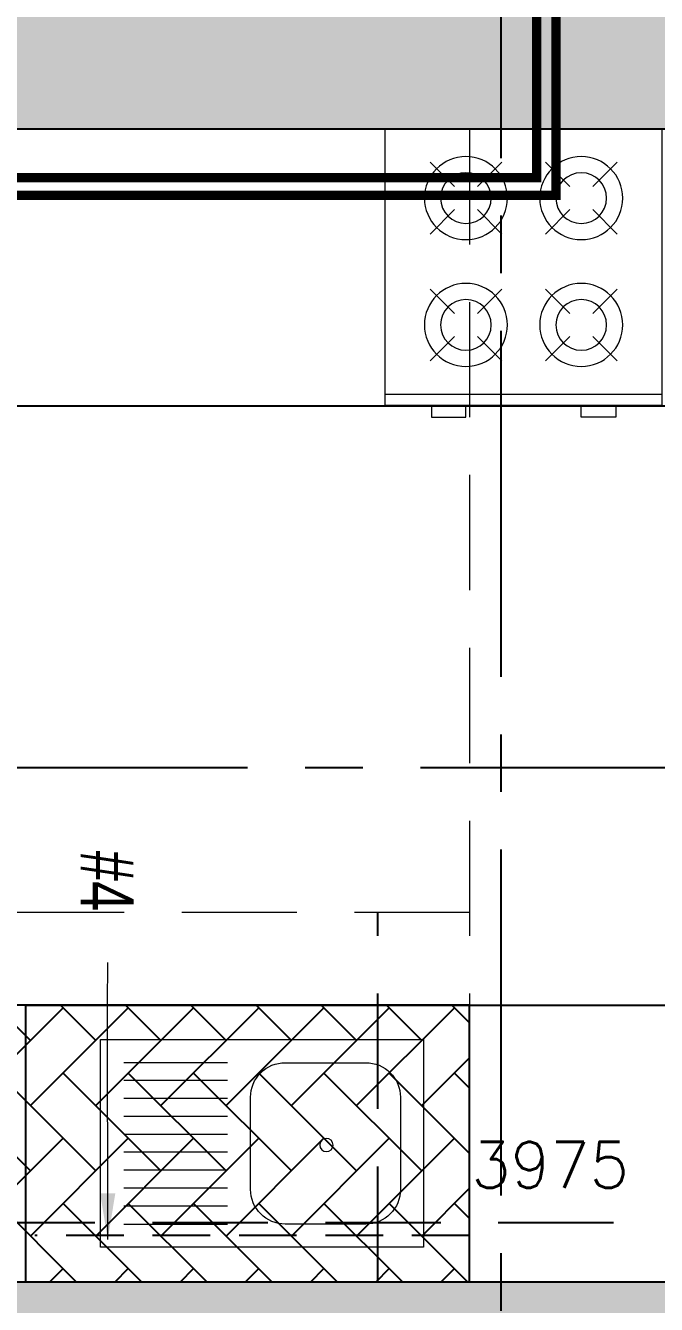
# Model space of a CAD drawing. Header units: millimetres. Extents: x -414464 to 1686, y -90036 to 108605.
# Drawn here: x -111790 to -110422, y -56504 to -53730 of the extents above; entities that cross this region are included whole.
import ezdxf

# ---------------------------------------------------------------- set-up
doc = ezdxf.new("R2010")
doc.units = ezdxf.units.MM
doc.header["$LTSCALE"] = 1000
doc.header["$MEASUREMENT"] = 0
for name, pattern in [('$1$AUDIT_D_120904163729-0', [0]), ('$36$HIDDEN', [0.375, 0.25, -0.125]), ('3BHK-A$1$( Hidden )', [0.375, 0.25, -0.125]), ('3BHK-A$1$DASHED', [0.75, 0.5, -0.25]), ('3BHK-A$1$PHANTOM2', [1.25, 0.625, -0.125, 0.125, -0.125, 0.125, -0.125]), ('AUDIT_D_120904163729-0', [0]), ('T8(T9 IS SIMILAR) - DIMENSION & TEXTING$1$HIDDEN', [0.375, 0.25, -0.125]), ('T8(T9 IS SIMILAR)$1$$0$HIDDEN', [0.375, 0.25, -0.125]), ('T8(T9 IS SIMILAR)$1$HIDDEN', [0.375, 0.25, -0.125]), ('T8_REFUGE COLUMNS$1$CENTER2', [1.125, 0.75, -0.125, 0.125, -0.125])]:
    doc.linetypes.add(name, pattern=pattern)
doc.layers.get('0').update_dxf_attribs({"linetype": 'AUDIT_D_120904163729-0'})
for name, color, linetype in [('$0$A-HATCH -160', 251, '$1$AUDIT_D_120904163729-0'), ('$21$A-DIMENSIONS', 2, '$36$HIDDEN'), ('3BHK-A$1$$0$a-KIT FIX', 251, 'Continuous'), ('3BHK-A$1$$0$A-SERVICES CUTOUT', 8, 'Continuous'), ('3BHK-A$1$$1$LEDGE WALL', 5, 'Continuous'), ('3BHK-A$1$A-DECK SUNK 125', 8, 'Continuous'), ('a-rcc', 3, 'Continuous'), ('T8(T9 IS SIMILAR) - DIMENSION & TEXTING$1$A-DIMENSIONS', 2, 'T8(T9 IS SIMILAR) - DIMENSION & TEXTING$1$HIDDEN'), ('T8(T9 IS SIMILAR)$1$$6$a-beam 2', 50, 'Continuous'), ('T8(T9 IS SIMILAR)$1$S-BEAM', 20, 'T8(T9 IS SIMILAR)$1$$0$HIDDEN'), ('T8_REFUGE COLUMNS$1$A-CENTERLINE', 193, 'T8_REFUGE COLUMNS$1$CENTER2'), ('T8_REFUGE COLUMNS$1$A-RCC COLS', 3, 'Continuous'), ('T8_TYPICAL COLUMNS$1$A-RCC COLS', 3, 'Continuous')]:
    doc.layers.add(name, color=color, linetype=linetype)
for name, color, linetype, lineweight in [('3BHK-A$1$$1$a-TOI-fixtures', 251, 'Continuous', 0), ('3BHK-A$1$A-AC DRAIN PIPE', 94, 'Continuous', 18), ('3BHK-A$1$A-AC PIPE', 151, 'Continuous', 20), ('T8(T9 IS SIMILAR) - DIMENSION & TEXTING$1$R0-18-10-2014-T1-1st Podium Floor Plan$0$Text', 2, 'Continuous', 0), ('T8(T9 IS SIMILAR)$1$D&W', 8, 'Continuous', 25), ('T8(T9 IS SIMILAR)$1$SCPL BEAM', 191, 'T8(T9 IS SIMILAR)$1$$0$HIDDEN', 13)]:
    doc.layers.add(name, color=color, linetype=linetype, lineweight=lineweight)
doc.layers.add('T8_REFUGE COLUMNS$1$COL-HATCH', color=7, linetype='Continuous', lineweight=25, true_color=0xa3a3a3)
doc.styles.add('T8(T9 IS SIMILAR) - DIMENSION & TEXTING$1$ARIAL ARROW', font='swisscl.ttf')
doc.styles.add('T8(T9 IS SIMILAR) - DIMENSION & TEXTING$1$Romans 1', font='romans.shx', dxfattribs={"height": 100})
doc.styles.add('T8(T9 IS SIMILAR) - DIMENSION & TEXTING$1$Tahoma', font='tahoma.ttf')
doc.dimstyles.new('T8(T9 IS SIMILAR) - DIMENSION & TEXTING$1$ALPINE S', dxfattribs={"dimscale": 0, "dimtxt": 100, "dimasz": 75, "dimexe": 0, "dimexo": 0, "dimgap": 75, "dimtad": 1, "dimdec": 0, "dimzin": 0, "dimdsep": 46, "dimtxsty": 'T8(T9 IS SIMILAR) - DIMENSION & TEXTING$1$Romans 1', "dimblk": 'T8(T9 IS SIMILAR) - DIMENSION & TEXTING$1$_ArchTick', "dimcen": 0.09, "dimclrd": 256, "dimclre": 256, "dimclrt": 7, "dimadec": 0, "dimazin": 0, "dimtfac": 1, "dimtdec": 0, "dimtofl": 0, "dimtmove": 1, "dimatfit": 0, "dimldrblk": 'T8(T9 IS SIMILAR) - DIMENSION & TEXTING$1$_Open90', "dimfxl": 1, "dimtolj": 1, "dimtzin": 0, "dimarcsym": 0})
doc.dimstyles.new('T8(T9 IS SIMILAR) - DIMENSION & TEXTING$1$SAMATA STD', dxfattribs={"dimtxt": 100, "dimasz": 50, "dimexe": 50, "dimexo": 50, "dimgap": 10, "dimtad": 0, "dimdec": 0, "dimrnd": 5, "dimzin": 0, "dimdsep": 46, "dimtxsty": 'T8(T9 IS SIMILAR) - DIMENSION & TEXTING$1$Tahoma', "dimblk": 'T8(T9 IS SIMILAR) - DIMENSION & TEXTING$1$_Origin2', "dimcen": -50, "dimdle": 50, "dimclrd": 7, "dimclre": 7, "dimclrt": 7, "dimadec": 0, "dimazin": 0, "dimtfac": 1, "dimtdec": 0, "dimtmove": 1, "dimatfit": 3, "dimfxl": 150, "dimtfill": 1, "dimtolj": 1, "dimtzin": 0, "dimlwd": -1, "dimlwe": -1, "dimarcsym": 0})

# ---------------------------------------------------------------- blocks, each defined once
blk = doc.blocks.new('T8_REFUGE COLUMNS')
at = {"layer": 'T8_REFUGE COLUMNS$1$COL-HATCH', "linetype": 'ByBlock'}
h = blk.add_hatch(color=256, dxfattribs=at)
h.dxf.hatch_style = 1
h.paths.add_polyline_path([(1196682.1, -5715374.9), (1196932.1, -5715374.9), (1196932.1, -5719609.9), (1196682.1, -5719609.9)])
h = blk.add_hatch(color=256, dxfattribs=at)
h.dxf.hatch_style = 1
h.paths.add_polyline_path([(1194182.1, -5719609.9), (1193882.1, -5719609.9), (1193882.1, -5717174.9), (1194182.1, -5717174.9)])
at = {"layer": 'T8_REFUGE COLUMNS$1$A-CENTERLINE'}
for p, q in [((1195567.1, -5727867.6), (1195567.1, -5698299.6)), ((1223494.9, -5717567.4), (1182495.9, -5717567.4))]:
    blk.add_line(p, q, dxfattribs=at)
at = {"layer": 'T8_REFUGE COLUMNS$1$A-RCC COLS', "linetype": 'ByBlock'}
for points in [[(1196682.1, -5715374.9), (1196932.1, -5715374.9), (1196932.1, -5719609.9), (1196682.1, -5719609.9)], [(1194182.1, -5719609.9), (1193882.1, -5719609.9), (1193882.1, -5717174.9), (1194182.1, -5717174.9)]]:
    blk.add_lwpolyline(points, close=True, dxfattribs=at)
blk = doc.blocks.new('T8_TYPICAL COLUMNS')
at = {"layer": 'T8_TYPICAL COLUMNS$1$A-RCC COLS', "linetype": 'ByBlock'}
blk.add_blockref('T8_REFUGE COLUMNS', (0, 0), dxfattribs=at)
blk = doc.blocks.new('3BHK-A$1$$0$RANGE-flat-1')
at = {"layer": '3BHK-A$1$$1$a-TOI-fixtures'}
for p, q in [((-575, -600), (-575, 0)), ((-600, -100), (-625, -100)), ((-625, -100), (-625, -175)), ((-450, -150), (-502.8, -97.2)), ((-400, -150), (-347.2, -97.2)), ((-175, -150), (-227.8, -97.2)), ((-125, -150), (-72.2, -97.2)), ((-625, -175), (-600, -175)), ((-450, -200), (-502.8, -252.8)), ((-400, -200), (-347.2, -252.8)), ((-175, -200), (-227.8, -252.8)), ((-125, -200), (-72.2, -252.8)), ((-450, -400), (-502.8, -347.2)), ((-400, -400), (-347.2, -347.2)), ((-175, -400), (-227.8, -347.2)), ((-125, -400), (-72.2, -347.2)), ((-625, -425), (-600, -425)), ((-625, -500), (-625, -425)), ((-450, -450), (-502.8, -502.8)), ((-400, -450), (-347.2, -502.8)), ((-175, -450), (-227.8, -502.8)), ((-125, -450), (-72.2, -502.8)), ((-600, -500), (-625, -500))]:
    blk.add_line(p, q, dxfattribs=at)
blk.add_lwpolyline([(-600, -600), (0, -600), (0, 0), (-600, 0)], close=True, dxfattribs=at)
for centre, radius in [((-425, -175), 90), ((-150, -175), 90), ((-425, -175), 55), ((-150, -175), 55), ((-425, -425), 90), ((-150, -425), 90), ((-425, -425), 55), ((-150, -425), 55)]:
    blk.add_circle(centre, radius, dxfattribs=at)
blk = doc.blocks.new('3BHK-A$1$$0$SINK1-flat-1')
at = {"layer": '3BHK-A$1$$1$a-TOI-fixtures'}
for p, q in [((-275, -50), (-50, -50)), ((-275, -88.9), (-50, -88.9)), ((-275, -127.8), (-50, -127.8)), ((-275, -166.7), (-50, -166.7)), ((-275, -205.6), (-50, -205.6)), ((-275, -244.4), (-50, -244.4)), ((-275, -283.3), (-50, -283.3)), ((-275, -322.2), (-50, -322.2)), ((-275, -361.1), (-50, -361.1)), ((-50, -400), (-275, -400))]:
    blk.add_line(p, q, dxfattribs=at)
blk.add_lwpolyline([(-700, 0), (-700, -450), (0, -450), (0, 0)], close=True, dxfattribs=at)
blk.add_lwpolyline([(-400, -50), (-575, -50, 0.414214), (-650, -125), (-650, -325, 0.414214), (-575, -400), (-400, -400, 0.414214), (-325, -325), (-325, -125, 0.414214)], format="xyb", close=True, dxfattribs=at)
at = {"layer": '3BHK-A$1$$1$a-TOI-fixtures', "linetype": 'Continuous'}
blk.add_circle((-489.5, -228.6), 14.4, dxfattribs=at)
blk = doc.blocks.new('3BHK-A')
at = {"layer": '3BHK-A$1$A-DECK SUNK 125'}
h = blk.add_hatch(dxfattribs=at)
h.set_pattern_fill('AR-HBONE', color=256, scale=25)
h.set_pattern_definition([(45, (-0.65, 1286.84), (1e-14, 141.4213562), [300, -100]), (135, (70.06, 1357.55), (1e-14, 141.4213562), [300, -100])])
h.paths.add_polyline_path([(1196082.2, -5717635.9), (1196082.2, -5719448.6), (1196682.2, -5719448.7), (1196682.2, -5717635.9)])
at = {"layer": '3BHK-A$1$$0$a-KIT FIX', "color": 1}
for p, q in [((1194782.3, -5719448.6, 0), (1194782.3, -5715474, 0)), ((1196082.3, -5718598.7, 0), (1196082.2, -5716442.9, 0))]:
    blk.add_line(p, q, dxfattribs=at)
at = {"layer": '3BHK-A$1$$0$A-SERVICES CUTOUT', "ltscale": 5, "elevation": 0}
for points in [[(1196082.2, -5717635.9), (1196082.2, -5718598.7), (1196682.2, -5718598.7), (1196682.2, -5717635.9)], [(1196082.2, -5717635.9), (1196082.2, -5719448.6), (1196682.2, -5719448.7), (1196682.2, -5717635.9)]]:
    blk.add_lwpolyline(points, close=True, dxfattribs=at)
at = {"layer": '3BHK-A$1$$1$LEDGE WALL', "linetype": '3BHK-A$1$( Hidden )', "ltscale": 0.5, "elevation": 0}
blk.add_lwpolyline([(1196682.2, -5717635.9), (1196582.2, -5717635.9), (1196582.1, -5718578.5)], dxfattribs=at)
at = {"layer": '3BHK-A$1$A-AC DRAIN PIPE', "linetype": '3BHK-A$1$PHANTOM2', "ltscale": 0.1, "const_width": 20, "elevation": 0.1}
blk.add_lwpolyline([(1194669.9, -5719801.3), (1194669.9, -5719327.4), (1194326, -5719327.4), (1194326, -5717448.4), (1192557.7, -5717448.4)], dxfattribs=at)
at = {"layer": '3BHK-A$1$A-AC PIPE', "linetype": '3BHK-A$1$DASHED', "ltscale": 0.1, "const_width": 20, "elevation": 0.1}
blk.add_lwpolyline([(1192557.7, -5717490.6), (1194287.3, -5717490.6), (1194287.3, -5719378.7), (1196372.9, -5719378.7), (1196372.9, -5719589)], dxfattribs=at)
at = {"layer": '3BHK-A$1$$0$a-KIT FIX', "extrusion": (0, 0, -1), "zscale": -0.9999999999999998}
blk.add_blockref('3BHK-A$1$$0$RANGE-flat-1', (-1194181.9, -5717218.8, 0), dxfattribs=at)
at = {"layer": '3BHK-A$1$A-DECK SUNK 125', "extrusion": (0, 0, -1), "zscale": -1, "rotation": 270}
blk.add_blockref('3BHK-A$1$$0$SINK1-flat-1', (-1196157, -5718435.9, 0), dxfattribs=at)
blk = doc.blocks.new('T8(T9 IS SIMILAR) - DIMENSION & TEXTING$1$_ArchTick')
at = {"color": 0, "linetype": 'ByBlock', "const_width": 0.15}
blk.add_lwpolyline([(-0.5, -0.5), (0.5, 0.5)], dxfattribs=at)
blk = doc.blocks.new('*D1396')
at = {"layer": 'T8(T9 IS SIMILAR) - DIMENSION & TEXTING$1$A-DIMENSIONS', "linetype": 'T8(T9 IS SIMILAR) - DIMENSION & TEXTING$1$HIDDEN', "lineweight": -2, "transparency": 16777216}
for p, q in [((1196331.5, -5715473.9), (1196553.4, -5715473.9)), ((1196332.4, -5719448.6), (1196553.4, -5719448.6))]:
    blk.add_line(p, q, dxfattribs=at)
at = {"layer": 'T8(T9 IS SIMILAR) - DIMENSION & TEXTING$1$A-DIMENSIONS', "lineweight": -2, "transparency": 16777216}
blk.add_line((1196553.4, -5719448.6), (1196553.4, -5715473.9), dxfattribs=at)
at = {"layer": 'T8(T9 IS SIMILAR) - DIMENSION & TEXTING$1$A-DIMENSIONS', "linetype": 'ByBlock', "lineweight": -2, "transparency": 16777216, "xscale": 75, "yscale": 75, "zscale": 75}
for p, rotation in [((1196553.4, -5715473.9), 90), ((1196553.4, -5719448.6), 270)]:
    blk.add_blockref('T8(T9 IS SIMILAR) - DIMENSION & TEXTING$1$_ArchTick', p, dxfattribs=dict(at, rotation=rotation))
at = {"layer": 'T8(T9 IS SIMILAR) - DIMENSION & TEXTING$1$A-DIMENSIONS', "color": 7, "linetype": 'ByBlock', "transparency": 16777216, "insert": (1196428.4, -5717461.2), "char_height": 100, "attachment_point": 5, "rotation": 90, "style": 'T8(T9 IS SIMILAR) - DIMENSION & TEXTING$1$Romans 1'}
blk.add_mtext('\\A1;3975', dxfattribs=at)
blk = doc.blocks.new('T8(T9 IS SIMILAR) - DIMENSION & TEXTING$1$_Open90')
at = {"color": 0, "linetype": 'ByBlock', "lineweight": -2}
for p, q in [((-0.5, 0.5), (0, 0)), ((0, 0), (-1, 0)), ((0, 0), (-0.5, -0.5))]:
    blk.add_line(p, q, dxfattribs=at)
blk = doc.blocks.new('T8(T9 IS SIMILAR) - DIMENSION & TEXTING$1$_Origin2')
at = {"color": 0, "linetype": 'ByBlock', "lineweight": -2}
blk.add_line((-0.5, 0), (-1, 0), dxfattribs=at)
for radius in [0.5, 0.25]:
    blk.add_circle((0, 0), radius, dxfattribs=at)
blk = doc.blocks.new('T8(T9 IS SIMILAR) - DIMENSION & TEXTING')
at = {"layer": 'T8(T9 IS SIMILAR) - DIMENSION & TEXTING$1$R0-18-10-2014-T1-1st Podium Floor Plan$0$Text', "insert": (1195747.4, -5718479.2, 0), "char_height": 114.75, "width": 214.431, "attachment_point": 7, "style": 'T8(T9 IS SIMILAR) - DIMENSION & TEXTING$1$ARIAL ARROW'}
blk.add_mtext('#4', dxfattribs=at)
at = {"layer": 'T8(T9 IS SIMILAR) - DIMENSION & TEXTING$1$A-DIMENSIONS', "linetype": 'ByBlock'}
dim = blk.add_linear_dim(base=(1196553.4, -5715473.9), p1=(1196332.4, -5719448.6), p2=(1196331.5, -5715473.9), angle=270, dimstyle='T8(T9 IS SIMILAR) - DIMENSION & TEXTING$1$ALPINE S', override={"dimscale": 1, "dimfxl": 5, "dimarcsym": 1}, dxfattribs=at)
dim.commit()
dim.dimension.update_dxf_attribs({"geometry": '*D1396', "text_midpoint": (1196428.4, -5717461.2)})
at = {"layer": 'T8(T9 IS SIMILAR) - DIMENSION & TEXTING$1$R0-18-10-2014-T1-1st Podium Floor Plan$0$Text'}
blk.add_leader([(1196590.5, -5718420.5, 0), (1196080.5, -5718420.7, 0), (1195989.5, -5718420.6, 0)], dimstyle='T8(T9 IS SIMILAR) - DIMENSION & TEXTING$1$SAMATA STD', override={"dimscale": 1, "dimasz": 100, "dimclrd": 2, "dimfxlon": 1, "dimarcsym": 1}, dxfattribs=at)
blk = doc.blocks.new('T8(T9 IS SIMILAR)')
at = {"layer": 'T8(T9 IS SIMILAR)$1$D&W', "linetype": 'ByBlock'}
for name in ['T8_TYPICAL COLUMNS', '3BHK-A']:
    blk.add_blockref(name, (0, 0), dxfattribs=at)
at = {"layer": 'T8(T9 IS SIMILAR)$1$$6$a-beam 2', "linetype": 'ByBlock'}
blk.add_blockref('T8(T9 IS SIMILAR) - DIMENSION & TEXTING', (0, 0), dxfattribs=at)
at = {"layer": 'T8(T9 IS SIMILAR)$1$S-BEAM', "linetype": 'T8(T9 IS SIMILAR)$1$HIDDEN'}
blk.add_line((1196682.2, -5717835.2, 2.3), (1195881.4, -5717835.2, 2), dxfattribs=at)
at = {"layer": 'T8(T9 IS SIMILAR)$1$SCPL BEAM', "linetype": 'T8(T9 IS SIMILAR)$1$HIDDEN'}
for p, q in [((1196682.2, -5717635.2, 2.3), (1194182.3, -5717635.2, 2.3)), ((1195881.4, -5717635.2, 2.3), (1195881.4, -5719408.3, -0.3)), ((1196081.4, -5717635.2, 2.3), (1196081.4, -5719608.3, -0.1))]:
    blk.add_line(p, q, dxfattribs=at)
blk = doc.blocks.new('A$C48506478')
at = {"layer": '$21$A-DIMENSIONS', "linetype": 'ByBlock'}
blk.add_blockref('T8(T9 IS SIMILAR)', (-1195542.6, 5727884.6), dxfattribs=at)
at = {"layer": '$0$A-HATCH -160', "linetype": 'ByBlock'}
blk.add_blockref('T8(T9 IS SIMILAR) - DIMENSION & TEXTING', (-1195542.6, 5727884.6), dxfattribs=at)

msp = doc.modelspace()

# ---------------------------------------------------------------- block references
at = {"layer": 'a-rcc', "linetype": 'ByBlock', "rotation": 270}
msp.add_blockref('A$C48506478', (-121076, -55315.3, 0), dxfattribs=at)

doc.saveas('drawing.dxf')
